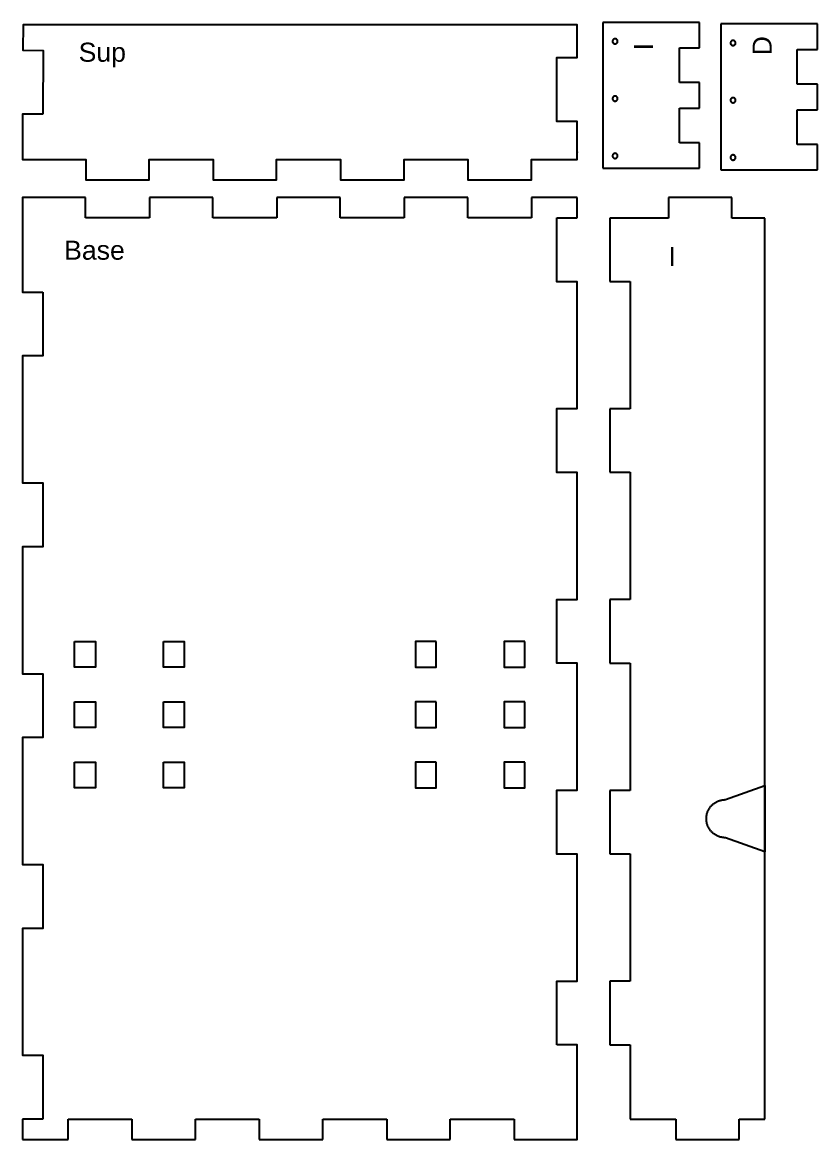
# Model space of a CAD drawing. Header units: millimetres. Extents: x -44 to 1222, y 13 to 894.
# Drawn here: x 596 to 1222, y 13 to 894 of the extents above; entities that cross this region are included whole.
import ezdxf

# ---------------------------------------------------------------- set-up
doc = ezdxf.new("R2010")
doc.units = ezdxf.units.MM
doc.header["$MEASUREMENT"] = 0
for name, color, linetype, true_color in [('Agujeros', 96, 'Continuous', 0x007f00), ('Default', 178, 'Continuous', 0x000000), ('Ident', 7, 'Continuous', 0xffffff), ('Relieves', 5, 'Continuous', 0x0000ff)]:
    doc.layers.add(name, color=color, linetype=linetype, true_color=true_color)

msp = doc.modelspace()

# ---------------------------------------------------------------- linework, layer by layer
at = {"layer": 'Agujeros'}
for points in [[(1062.26, 880.6), (1062.19, 880.6), (1062.12, 880.59), (1062.06, 880.59), (1061.99, 880.58), (1061.92, 880.57), (1061.85, 880.56), (1061.78, 880.54), (1061.71, 880.52), (1061.65, 880.5), (1061.58, 880.48), (1061.52, 880.46), (1061.45, 880.43), (1061.39, 880.4), (1061.33, 880.37), (1061.27, 880.33), (1061.21, 880.3), (1061.15, 880.26), (1061.09, 880.22), (1061.04, 880.18), (1060.98, 880.14), (1060.93, 880.09), (1060.88, 880.04), (1060.83, 880), (1060.78, 879.94), (1060.74, 879.89), (1060.69, 879.84), (1060.65, 879.78), (1060.61, 879.73), (1060.57, 879.67), (1060.54, 879.61), (1060.5, 879.55), (1060.47, 879.49), (1060.44, 879.42), (1060.41, 879.36), (1060.39, 879.3), (1060.37, 879.23), (1060.34, 879.16), (1060.33, 879.1), (1060.31, 879.03), (1060.3, 878.96), (1060.28, 878.89), (1060.28, 878.82), (1060.27, 878.76), (1060.26, 878.69), (1060.26, 878.62), (1060.26, 878.55), (1060.27, 878.48), (1060.27, 878.41), (1060.28, 878.34), (1060.29, 878.27), (1060.3, 878.2), (1060.32, 878.14), (1060.34, 878.07), (1060.35, 878), (1060.38, 877.94), (1060.4, 877.87), (1060.43, 877.81), (1060.46, 877.74), (1060.49, 877.68), (1060.52, 877.62), (1060.55, 877.56), (1060.59, 877.5), (1060.63, 877.44), (1060.67, 877.39), (1060.71, 877.33), (1060.76, 877.28), (1060.81, 877.23), (1060.86, 877.18), (1060.91, 877.13), (1060.96, 877.09), (1061.01, 877.04), (1061.07, 877), (1061.12, 876.96), (1061.18, 876.92), (1061.24, 876.88), (1061.3, 876.85), (1061.36, 876.82), (1061.42, 876.79), (1061.49, 876.76), (1061.55, 876.73), (1061.62, 876.71), (1061.68, 876.69), (1061.75, 876.67), (1061.82, 876.65), (1061.88, 876.64), (1061.95, 876.62), (1062.02, 876.61), (1062.09, 876.61), (1062.16, 876.6), (1062.23, 876.6), (1062.3, 876.6), (1062.37, 876.6), (1062.44, 876.61), (1062.51, 876.61), (1062.57, 876.62), (1062.64, 876.64), (1062.71, 876.65), (1062.78, 876.67), (1062.84, 876.69), (1062.91, 876.71), (1062.98, 876.73), (1063.04, 876.76), (1063.1, 876.79), (1063.17, 876.82), (1063.23, 876.85), (1063.29, 876.88), (1063.35, 876.92), (1063.4, 876.96), (1063.46, 877), (1063.52, 877.04), (1063.57, 877.09), (1063.62, 877.13), (1063.67, 877.18), (1063.72, 877.23), (1063.77, 877.28), (1063.81, 877.33), (1063.85, 877.39), (1063.9, 877.44), (1063.93, 877.5), (1063.97, 877.56), (1064.01, 877.62), (1064.04, 877.68), (1064.07, 877.74), (1064.1, 877.81), (1064.13, 877.87), (1064.15, 877.94), (1064.17, 878), (1064.19, 878.07), (1064.21, 878.14), (1064.22, 878.2), (1064.24, 878.27), (1064.25, 878.34), (1064.25, 878.41), (1064.26, 878.48), (1064.26, 878.55), (1064.26, 878.62), (1064.26, 878.69), (1064.26, 878.76), (1064.25, 878.82), (1064.24, 878.89), (1064.23, 878.96), (1064.22, 879.03), (1064.2, 879.1), (1064.18, 879.16), (1064.16, 879.23), (1064.14, 879.3), (1064.11, 879.36), (1064.08, 879.42), (1064.06, 879.49), (1064.02, 879.55), (1063.99, 879.61), (1063.95, 879.67), (1063.92, 879.73), (1063.87, 879.78), (1063.83, 879.84), (1063.79, 879.89), (1063.74, 879.94), (1063.7, 880), (1063.65, 880.04), (1063.6, 880.09), (1063.54, 880.14), (1063.49, 880.18), (1063.43, 880.22), (1063.38, 880.26), (1063.32, 880.3), (1063.26, 880.33), (1063.2, 880.37), (1063.14, 880.4), (1063.07, 880.43), (1063.01, 880.46), (1062.94, 880.48), (1062.88, 880.5), (1062.81, 880.52), (1062.74, 880.54), (1062.68, 880.56), (1062.61, 880.57), (1062.54, 880.58), (1062.47, 880.59), (1062.4, 880.59), (1062.33, 880.6)], [(1155.18, 879.31), (1155.11, 879.31), (1155.04, 879.31), (1154.98, 879.3), (1154.91, 879.29), (1154.84, 879.28), (1154.77, 879.27), (1154.7, 879.25), (1154.64, 879.23), (1154.57, 879.21), (1154.5, 879.19), (1154.44, 879.17), (1154.37, 879.14), (1154.31, 879.11), (1154.25, 879.08), (1154.19, 879.04), (1154.13, 879.01), (1154.07, 878.97), (1154.01, 878.93), (1153.96, 878.89), (1153.9, 878.85), (1153.85, 878.8), (1153.8, 878.75), (1153.75, 878.71), (1153.7, 878.65), (1153.66, 878.6), (1153.61, 878.55), (1153.57, 878.49), (1153.53, 878.44), (1153.49, 878.38), (1153.46, 878.32), (1153.42, 878.26), (1153.39, 878.2), (1153.36, 878.13), (1153.33, 878.07), (1153.31, 878.01), (1153.29, 877.94), (1153.26, 877.87), (1153.25, 877.81), (1153.23, 877.74), (1153.22, 877.67), (1153.21, 877.6), (1153.2, 877.54), (1153.19, 877.47), (1153.19, 877.4), (1153.18, 877.33), (1153.18, 877.26), (1153.19, 877.19), (1153.19, 877.12), (1153.2, 877.05), (1153.21, 876.98), (1153.22, 876.91), (1153.24, 876.85), (1153.26, 876.78), (1153.27, 876.71), (1153.3, 876.65), (1153.32, 876.58), (1153.35, 876.52), (1153.38, 876.45), (1153.41, 876.39), (1153.44, 876.33), (1153.47, 876.27), (1153.51, 876.21), (1153.55, 876.15), (1153.59, 876.1), (1153.64, 876.04), (1153.68, 875.99), (1153.73, 875.94), (1153.78, 875.89), (1153.83, 875.84), (1153.88, 875.8), (1153.93, 875.75), (1153.99, 875.71), (1154.04, 875.67), (1154.1, 875.63), (1154.16, 875.59), (1154.22, 875.56), (1154.28, 875.53), (1154.34, 875.5), (1154.41, 875.47), (1154.47, 875.44), (1154.54, 875.42), (1154.6, 875.4), (1154.67, 875.38), (1154.74, 875.36), (1154.8, 875.35), (1154.87, 875.33), (1154.94, 875.32), (1155.01, 875.32), (1155.08, 875.31), (1155.15, 875.31), (1155.22, 875.31), (1155.29, 875.31), (1155.36, 875.32), (1155.43, 875.32), (1155.49, 875.33), (1155.56, 875.35), (1155.63, 875.36), (1155.7, 875.38), (1155.77, 875.4), (1155.83, 875.42), (1155.9, 875.44), (1155.96, 875.47), (1156.02, 875.5), (1156.09, 875.53), (1156.15, 875.56), (1156.21, 875.59), (1156.27, 875.63), (1156.33, 875.67), (1156.38, 875.71), (1156.44, 875.75), (1156.49, 875.8), (1156.54, 875.84), (1156.59, 875.89), (1156.64, 875.94), (1156.69, 875.99), (1156.73, 876.04), (1156.77, 876.1), (1156.82, 876.15), (1156.85, 876.21), (1156.89, 876.27), (1156.93, 876.33), (1156.96, 876.39), (1156.99, 876.45), (1157.02, 876.52), (1157.05, 876.58), (1157.07, 876.65), (1157.09, 876.71), (1157.11, 876.78), (1157.13, 876.85), (1157.14, 876.91), (1157.16, 876.98), (1157.17, 877.05), (1157.17, 877.12), (1157.18, 877.19), (1157.18, 877.26), (1157.18, 877.33), (1157.18, 877.4), (1157.18, 877.47), (1157.17, 877.54), (1157.16, 877.6), (1157.15, 877.67), (1157.14, 877.74), (1157.12, 877.81), (1157.1, 877.87), (1157.08, 877.94), (1157.06, 878.01), (1157.03, 878.07), (1157.01, 878.13), (1156.98, 878.2), (1156.94, 878.26), (1156.91, 878.32), (1156.87, 878.38), (1156.84, 878.44), (1156.8, 878.49), (1156.75, 878.55), (1156.71, 878.6), (1156.66, 878.65), (1156.62, 878.71), (1156.57, 878.75), (1156.52, 878.8), (1156.46, 878.85), (1156.41, 878.89), (1156.35, 878.93), (1156.3, 878.97), (1156.24, 879.01), (1156.18, 879.04), (1156.12, 879.08), (1156.06, 879.11), (1155.99, 879.14), (1155.93, 879.17), (1155.86, 879.19), (1155.8, 879.21), (1155.73, 879.23), (1155.66, 879.25), (1155.6, 879.27), (1155.53, 879.28), (1155.46, 879.29), (1155.39, 879.3), (1155.32, 879.31), (1155.25, 879.31)], [(1062.26, 835.47), (1062.19, 835.47), (1062.12, 835.47), (1062.06, 835.46), (1061.99, 835.46), (1061.92, 835.44), (1061.85, 835.43), (1061.78, 835.42), (1061.71, 835.4), (1061.65, 835.38), (1061.58, 835.36), (1061.52, 835.33), (1061.45, 835.3), (1061.39, 835.27), (1061.33, 835.24), (1061.27, 835.21), (1061.21, 835.17), (1061.15, 835.14), (1061.09, 835.1), (1061.04, 835.06), (1060.98, 835.01), (1060.93, 834.97), (1060.88, 834.92), (1060.83, 834.87), (1060.78, 834.82), (1060.74, 834.77), (1060.69, 834.71), (1060.65, 834.66), (1060.61, 834.6), (1060.57, 834.54), (1060.54, 834.48), (1060.5, 834.42), (1060.47, 834.36), (1060.44, 834.3), (1060.41, 834.24), (1060.39, 834.17), (1060.37, 834.11), (1060.34, 834.04), (1060.33, 833.97), (1060.31, 833.91), (1060.3, 833.84), (1060.28, 833.77), (1060.28, 833.7), (1060.27, 833.63), (1060.26, 833.56), (1060.26, 833.49), (1060.26, 833.42), (1060.27, 833.35), (1060.27, 833.28), (1060.28, 833.22), (1060.29, 833.15), (1060.3, 833.08), (1060.32, 833.01), (1060.34, 832.94), (1060.35, 832.88), (1060.38, 832.81), (1060.4, 832.75), (1060.43, 832.68), (1060.46, 832.62), (1060.49, 832.56), (1060.52, 832.49), (1060.55, 832.43), (1060.59, 832.38), (1060.63, 832.32), (1060.67, 832.26), (1060.71, 832.21), (1060.76, 832.16), (1060.81, 832.1), (1060.86, 832.05), (1060.91, 832.01), (1060.96, 831.96), (1061.01, 831.92), (1061.07, 831.87), (1061.12, 831.83), (1061.18, 831.79), (1061.24, 831.76), (1061.3, 831.72), (1061.36, 831.69), (1061.42, 831.66), (1061.49, 831.63), (1061.55, 831.61), (1061.62, 831.58), (1061.68, 831.56), (1061.75, 831.54), (1061.82, 831.53), (1061.88, 831.51), (1061.95, 831.5), (1062.02, 831.49), (1062.09, 831.48), (1062.16, 831.48), (1062.23, 831.47), (1062.3, 831.47), (1062.37, 831.48), (1062.44, 831.48), (1062.51, 831.49), (1062.57, 831.5), (1062.64, 831.51), (1062.71, 831.53), (1062.78, 831.54), (1062.84, 831.56), (1062.91, 831.58), (1062.98, 831.61), (1063.04, 831.63), (1063.1, 831.66), (1063.17, 831.69), (1063.23, 831.72), (1063.29, 831.76), (1063.35, 831.79), (1063.4, 831.83), (1063.46, 831.87), (1063.52, 831.92), (1063.57, 831.96), (1063.62, 832.01), (1063.67, 832.05), (1063.72, 832.1), (1063.77, 832.16), (1063.81, 832.21), (1063.85, 832.26), (1063.9, 832.32), (1063.93, 832.38), (1063.97, 832.43), (1064.01, 832.49), (1064.04, 832.56), (1064.07, 832.62), (1064.1, 832.68), (1064.13, 832.75), (1064.15, 832.81), (1064.17, 832.88), (1064.19, 832.94), (1064.21, 833.01), (1064.22, 833.08), (1064.24, 833.15), (1064.25, 833.22), (1064.25, 833.28), (1064.26, 833.35), (1064.26, 833.42), (1064.26, 833.49), (1064.26, 833.56), (1064.26, 833.63), (1064.25, 833.7), (1064.24, 833.77), (1064.23, 833.84), (1064.22, 833.91), (1064.2, 833.97), (1064.18, 834.04), (1064.16, 834.11), (1064.14, 834.17), (1064.11, 834.24), (1064.08, 834.3), (1064.06, 834.36), (1064.02, 834.42), (1063.99, 834.48), (1063.95, 834.54), (1063.92, 834.6), (1063.87, 834.66), (1063.83, 834.71), (1063.79, 834.77), (1063.74, 834.82), (1063.7, 834.87), (1063.65, 834.92), (1063.6, 834.97), (1063.54, 835.01), (1063.49, 835.06), (1063.43, 835.1), (1063.38, 835.14), (1063.32, 835.17), (1063.26, 835.21), (1063.2, 835.24), (1063.14, 835.27), (1063.07, 835.3), (1063.01, 835.33), (1062.94, 835.36), (1062.88, 835.38), (1062.81, 835.4), (1062.74, 835.42), (1062.68, 835.43), (1062.61, 835.44), (1062.54, 835.46), (1062.47, 835.46), (1062.4, 835.47), (1062.33, 835.47)], [(1155.18, 834.18), (1155.11, 834.18), (1155.04, 834.18), (1154.98, 834.17), (1154.91, 834.17), (1154.84, 834.15), (1154.77, 834.14), (1154.7, 834.13), (1154.64, 834.11), (1154.57, 834.09), (1154.5, 834.07), (1154.44, 834.04), (1154.37, 834.01), (1154.31, 833.98), (1154.25, 833.95), (1154.19, 833.92), (1154.13, 833.88), (1154.07, 833.85), (1154.01, 833.81), (1153.96, 833.77), (1153.9, 833.72), (1153.85, 833.68), (1153.8, 833.63), (1153.75, 833.58), (1153.7, 833.53), (1153.66, 833.48), (1153.61, 833.42), (1153.57, 833.37), (1153.53, 833.31), (1153.49, 833.25), (1153.46, 833.19), (1153.42, 833.13), (1153.39, 833.07), (1153.36, 833.01), (1153.33, 832.95), (1153.31, 832.88), (1153.29, 832.82), (1153.26, 832.75), (1153.25, 832.68), (1153.23, 832.62), (1153.22, 832.55), (1153.21, 832.48), (1153.2, 832.41), (1153.19, 832.34), (1153.19, 832.27), (1153.18, 832.2), (1153.18, 832.13), (1153.19, 832.06), (1153.19, 831.99), (1153.2, 831.93), (1153.21, 831.86), (1153.22, 831.79), (1153.24, 831.72), (1153.26, 831.65), (1153.27, 831.59), (1153.3, 831.52), (1153.32, 831.46), (1153.35, 831.39), (1153.38, 831.33), (1153.41, 831.27), (1153.44, 831.2), (1153.47, 831.15), (1153.51, 831.09), (1153.55, 831.03), (1153.59, 830.97), (1153.64, 830.92), (1153.68, 830.87), (1153.73, 830.81), (1153.78, 830.76), (1153.83, 830.72), (1153.88, 830.67), (1153.93, 830.63), (1153.99, 830.58), (1154.04, 830.54), (1154.1, 830.5), (1154.16, 830.47), (1154.22, 830.43), (1154.28, 830.4), (1154.34, 830.37), (1154.41, 830.34), (1154.47, 830.32), (1154.54, 830.29), (1154.6, 830.27), (1154.67, 830.25), (1154.74, 830.24), (1154.8, 830.22), (1154.87, 830.21), (1154.94, 830.2), (1155.01, 830.19), (1155.08, 830.19), (1155.15, 830.19), (1155.22, 830.19), (1155.29, 830.19), (1155.36, 830.19), (1155.43, 830.2), (1155.49, 830.21), (1155.56, 830.22), (1155.63, 830.24), (1155.7, 830.25), (1155.77, 830.27), (1155.83, 830.29), (1155.9, 830.32), (1155.96, 830.34), (1156.02, 830.37), (1156.09, 830.4), (1156.15, 830.43), (1156.21, 830.47), (1156.27, 830.5), (1156.33, 830.54), (1156.38, 830.58), (1156.44, 830.63), (1156.49, 830.67), (1156.54, 830.72), (1156.59, 830.76), (1156.64, 830.81), (1156.69, 830.87), (1156.73, 830.92), (1156.77, 830.97), (1156.82, 831.03), (1156.85, 831.09), (1156.89, 831.15), (1156.93, 831.2), (1156.96, 831.27), (1156.99, 831.33), (1157.02, 831.39), (1157.05, 831.46), (1157.07, 831.52), (1157.09, 831.59), (1157.11, 831.65), (1157.13, 831.72), (1157.14, 831.79), (1157.16, 831.86), (1157.17, 831.93), (1157.17, 831.99), (1157.18, 832.06), (1157.18, 832.13), (1157.18, 832.2), (1157.18, 832.27), (1157.18, 832.34), (1157.17, 832.41), (1157.16, 832.48), (1157.15, 832.55), (1157.14, 832.62), (1157.12, 832.68), (1157.1, 832.75), (1157.08, 832.82), (1157.06, 832.88), (1157.03, 832.95), (1157.01, 833.01), (1156.98, 833.07), (1156.94, 833.13), (1156.91, 833.19), (1156.87, 833.25), (1156.84, 833.31), (1156.8, 833.37), (1156.75, 833.42), (1156.71, 833.48), (1156.66, 833.53), (1156.62, 833.58), (1156.57, 833.63), (1156.52, 833.68), (1156.46, 833.72), (1156.41, 833.77), (1156.35, 833.81), (1156.3, 833.85), (1156.24, 833.88), (1156.18, 833.92), (1156.12, 833.95), (1156.06, 833.98), (1155.99, 834.01), (1155.93, 834.04), (1155.86, 834.07), (1155.8, 834.09), (1155.73, 834.11), (1155.66, 834.13), (1155.6, 834.14), (1155.53, 834.15), (1155.46, 834.17), (1155.39, 834.17), (1155.32, 834.18), (1155.25, 834.18)], [(1062.26, 790.35), (1062.19, 790.35), (1062.12, 790.34), (1062.06, 790.34), (1061.99, 790.33), (1061.92, 790.32), (1061.85, 790.31), (1061.78, 790.29), (1061.71, 790.27), (1061.65, 790.25), (1061.58, 790.23), (1061.52, 790.21), (1061.45, 790.18), (1061.39, 790.15), (1061.33, 790.12), (1061.27, 790.08), (1061.21, 790.05), (1061.15, 790.01), (1061.09, 789.97), (1061.04, 789.93), (1060.98, 789.89), (1060.93, 789.84), (1060.88, 789.79), (1060.83, 789.75), (1060.78, 789.69), (1060.74, 789.64), (1060.69, 789.59), (1060.65, 789.53), (1060.61, 789.48), (1060.57, 789.42), (1060.54, 789.36), (1060.5, 789.3), (1060.47, 789.24), (1060.44, 789.17), (1060.41, 789.11), (1060.39, 789.05), (1060.37, 788.98), (1060.34, 788.91), (1060.33, 788.85), (1060.31, 788.78), (1060.3, 788.71), (1060.28, 788.64), (1060.28, 788.57), (1060.27, 788.51), (1060.26, 788.44), (1060.26, 788.37), (1060.26, 788.3), (1060.27, 788.23), (1060.27, 788.16), (1060.28, 788.09), (1060.29, 788.02), (1060.3, 787.95), (1060.32, 787.89), (1060.34, 787.82), (1060.35, 787.75), (1060.38, 787.69), (1060.4, 787.62), (1060.43, 787.56), (1060.46, 787.49), (1060.49, 787.43), (1060.52, 787.37), (1060.55, 787.31), (1060.59, 787.25), (1060.63, 787.19), (1060.67, 787.14), (1060.71, 787.08), (1060.76, 787.03), (1060.81, 786.98), (1060.86, 786.93), (1060.91, 786.88), (1060.96, 786.84), (1061.01, 786.79), (1061.07, 786.75), (1061.12, 786.71), (1061.18, 786.67), (1061.24, 786.63), (1061.3, 786.6), (1061.36, 786.57), (1061.42, 786.54), (1061.49, 786.51), (1061.55, 786.48), (1061.62, 786.46), (1061.68, 786.44), (1061.75, 786.42), (1061.82, 786.4), (1061.88, 786.39), (1061.95, 786.37), (1062.02, 786.36), (1062.09, 786.36), (1062.16, 786.35), (1062.23, 786.35), (1062.3, 786.35), (1062.37, 786.35), (1062.44, 786.36), (1062.51, 786.36), (1062.57, 786.37), (1062.64, 786.39), (1062.71, 786.4), (1062.78, 786.42), (1062.84, 786.44), (1062.91, 786.46), (1062.98, 786.48), (1063.04, 786.51), (1063.1, 786.54), (1063.17, 786.57), (1063.23, 786.6), (1063.29, 786.63), (1063.35, 786.67), (1063.4, 786.71), (1063.46, 786.75), (1063.52, 786.79), (1063.57, 786.84), (1063.62, 786.88), (1063.67, 786.93), (1063.72, 786.98), (1063.77, 787.03), (1063.81, 787.08), (1063.85, 787.14), (1063.9, 787.19), (1063.93, 787.25), (1063.97, 787.31), (1064.01, 787.37), (1064.04, 787.43), (1064.07, 787.49), (1064.1, 787.56), (1064.13, 787.62), (1064.15, 787.69), (1064.17, 787.75), (1064.19, 787.82), (1064.21, 787.89), (1064.22, 787.95), (1064.24, 788.02), (1064.25, 788.09), (1064.25, 788.16), (1064.26, 788.23), (1064.26, 788.3), (1064.26, 788.37), (1064.26, 788.44), (1064.26, 788.51), (1064.25, 788.57), (1064.24, 788.64), (1064.23, 788.71), (1064.22, 788.78), (1064.2, 788.85), (1064.18, 788.91), (1064.16, 788.98), (1064.14, 789.05), (1064.11, 789.11), (1064.08, 789.17), (1064.06, 789.24), (1064.02, 789.3), (1063.99, 789.36), (1063.95, 789.42), (1063.92, 789.48), (1063.87, 789.53), (1063.83, 789.59), (1063.79, 789.64), (1063.74, 789.69), (1063.7, 789.75), (1063.65, 789.79), (1063.6, 789.84), (1063.54, 789.89), (1063.49, 789.93), (1063.43, 789.97), (1063.38, 790.01), (1063.32, 790.05), (1063.26, 790.08), (1063.2, 790.12), (1063.14, 790.15), (1063.07, 790.18), (1063.01, 790.21), (1062.94, 790.23), (1062.88, 790.25), (1062.81, 790.27), (1062.74, 790.29), (1062.68, 790.31), (1062.61, 790.32), (1062.54, 790.33), (1062.47, 790.34), (1062.4, 790.34), (1062.33, 790.35)], [(1155.18, 789.06), (1155.11, 789.06), (1155.04, 789.06), (1154.98, 789.05), (1154.91, 789.04), (1154.84, 789.03), (1154.77, 789.02), (1154.7, 789), (1154.64, 788.98), (1154.57, 788.96), (1154.5, 788.94), (1154.44, 788.92), (1154.37, 788.89), (1154.31, 788.86), (1154.25, 788.83), (1154.19, 788.79), (1154.13, 788.76), (1154.07, 788.72), (1154.01, 788.68), (1153.96, 788.64), (1153.9, 788.6), (1153.85, 788.55), (1153.8, 788.5), (1153.75, 788.46), (1153.7, 788.4), (1153.66, 788.35), (1153.61, 788.3), (1153.57, 788.24), (1153.53, 788.19), (1153.49, 788.13), (1153.46, 788.07), (1153.42, 788.01), (1153.39, 787.95), (1153.36, 787.88), (1153.33, 787.82), (1153.31, 787.76), (1153.29, 787.69), (1153.26, 787.62), (1153.25, 787.56), (1153.23, 787.49), (1153.22, 787.42), (1153.21, 787.35), (1153.2, 787.29), (1153.19, 787.22), (1153.19, 787.15), (1153.18, 787.08), (1153.18, 787.01), (1153.19, 786.94), (1153.19, 786.87), (1153.2, 786.8), (1153.21, 786.73), (1153.22, 786.66), (1153.24, 786.6), (1153.26, 786.53), (1153.27, 786.46), (1153.3, 786.4), (1153.32, 786.33), (1153.35, 786.27), (1153.38, 786.2), (1153.41, 786.14), (1153.44, 786.08), (1153.47, 786.02), (1153.51, 785.96), (1153.55, 785.9), (1153.59, 785.85), (1153.64, 785.79), (1153.68, 785.74), (1153.73, 785.69), (1153.78, 785.64), (1153.83, 785.59), (1153.88, 785.55), (1153.93, 785.5), (1153.99, 785.46), (1154.04, 785.42), (1154.1, 785.38), (1154.16, 785.34), (1154.22, 785.31), (1154.28, 785.28), (1154.34, 785.25), (1154.41, 785.22), (1154.47, 785.19), (1154.54, 785.17), (1154.6, 785.15), (1154.67, 785.13), (1154.74, 785.11), (1154.8, 785.1), (1154.87, 785.08), (1154.94, 785.07), (1155.01, 785.07), (1155.08, 785.06), (1155.15, 785.06), (1155.22, 785.06), (1155.29, 785.06), (1155.36, 785.07), (1155.43, 785.07), (1155.49, 785.08), (1155.56, 785.1), (1155.63, 785.11), (1155.7, 785.13), (1155.77, 785.15), (1155.83, 785.17), (1155.9, 785.19), (1155.96, 785.22), (1156.02, 785.25), (1156.09, 785.28), (1156.15, 785.31), (1156.21, 785.34), (1156.27, 785.38), (1156.33, 785.42), (1156.38, 785.46), (1156.44, 785.5), (1156.49, 785.55), (1156.54, 785.59), (1156.59, 785.64), (1156.64, 785.69), (1156.69, 785.74), (1156.73, 785.79), (1156.77, 785.85), (1156.82, 785.9), (1156.85, 785.96), (1156.89, 786.02), (1156.93, 786.08), (1156.96, 786.14), (1156.99, 786.2), (1157.02, 786.27), (1157.05, 786.33), (1157.07, 786.4), (1157.09, 786.46), (1157.11, 786.53), (1157.13, 786.6), (1157.14, 786.66), (1157.16, 786.73), (1157.17, 786.8), (1157.17, 786.87), (1157.18, 786.94), (1157.18, 787.01), (1157.18, 787.08), (1157.18, 787.15), (1157.18, 787.22), (1157.17, 787.29), (1157.16, 787.35), (1157.15, 787.42), (1157.14, 787.49), (1157.12, 787.56), (1157.1, 787.62), (1157.08, 787.69), (1157.06, 787.76), (1157.03, 787.82), (1157.01, 787.88), (1156.98, 787.95), (1156.94, 788.01), (1156.91, 788.07), (1156.87, 788.13), (1156.84, 788.19), (1156.8, 788.24), (1156.75, 788.3), (1156.71, 788.35), (1156.66, 788.4), (1156.62, 788.46), (1156.57, 788.5), (1156.52, 788.55), (1156.46, 788.6), (1156.41, 788.64), (1156.35, 788.68), (1156.3, 788.72), (1156.24, 788.76), (1156.18, 788.79), (1156.12, 788.83), (1156.06, 788.86), (1155.99, 788.89), (1155.93, 788.92), (1155.86, 788.94), (1155.8, 788.96), (1155.73, 788.98), (1155.66, 789), (1155.6, 789.02), (1155.53, 789.03), (1155.46, 789.04), (1155.39, 789.05), (1155.32, 789.06), (1155.25, 789.06)], [(636.69, 405.84), (652.99, 405.84), (652.99, 385.54), (636.69, 385.54)], [(706.69, 405.84), (722.99, 405.84), (722.99, 385.54), (706.69, 385.54)], [(921.32, 405.84), (905.02, 405.84), (905.02, 385.54), (921.32, 385.54)], [(991.32, 405.84), (975.02, 405.84), (975.02, 385.54), (991.32, 385.54)], [(636.69, 358.34), (652.99, 358.34), (652.99, 338.04), (636.69, 338.04)], [(706.69, 358.34), (722.99, 358.34), (722.99, 338.04), (706.69, 338.04)], [(921.32, 358.34), (905.02, 358.34), (905.02, 338.04), (921.32, 338.04)], [(991.32, 358.34), (975.02, 358.34), (975.02, 338.04), (991.32, 338.04)], [(636.69, 310.84), (652.99, 310.84), (652.99, 290.54), (636.69, 290.54)], [(706.69, 310.84), (722.99, 310.84), (722.99, 290.54), (706.69, 290.54)], [(921.32, 310.84), (905.02, 310.84), (905.02, 290.54), (921.32, 290.54)], [(991.32, 310.84), (975.02, 310.84), (975.02, 290.54), (991.32, 290.54)]]:
    msp.add_lwpolyline(points, close=True, dxfattribs=at)
at = {"layer": 'Default'}
msp.add_lwpolyline([(611.7, 821.1), (595.7, 821.19), (595.51, 785.49), (645.46, 785.49), (645.46, 769.49), (695.46, 769.49), (695.46, 785.49), (745.76, 785.49), (745.76, 769.49), (795.76, 769.49), (795.76, 785.49), (846.06, 785.49), (846.06, 769.49), (896.06, 769.49), (896.06, 785.49), (946.36, 785.49), (946.36, 769.49), (996.36, 769.49), (996.36, 785.49), (1032.51, 785.49), (1032.51, 815.49), (1016.51, 815.49), (1016.51, 865.79), (1032.51, 865.79), (1032.51, 891.49), (596.13, 891.49), (595.97, 871.49), (611.97, 871.4)], close=True, dxfattribs=at)
for points in [[(1052.76, 893.52), (1052.76, 778.52)], [(1112.89, 893.52), (1052.76, 893.52)], [(1128.89, 893.52), (1112.89, 893.52)], [(1128.89, 873.52), (1128.89, 893.52)], [(1145.68, 892.23), (1145.68, 777.23)], [(1205.81, 892.23), (1145.68, 892.23)], [(1221.81, 892.23), (1205.81, 892.23)], [(1221.81, 872.23), (1221.81, 892.23)], [(1112.89, 846.02), (1112.89, 873.52)], [(1112.89, 873.52), (1128.89, 873.52)], [(1205.81, 844.73), (1205.81, 872.23)], [(1205.81, 872.23), (1221.81, 872.23)], [(1128.89, 846.02), (1112.89, 846.02)], [(1128.89, 826.02), (1128.89, 846.02)], [(1221.81, 844.73), (1205.81, 844.73)], [(1221.81, 824.73), (1221.81, 844.73)], [(1112.89, 798.52), (1112.89, 826.02)], [(1112.89, 826.02), (1128.89, 826.02)], [(1205.81, 797.23), (1205.81, 824.73)], [(1205.81, 824.73), (1221.81, 824.73)], [(1128.89, 798.52), (1112.89, 798.52)], [(1128.89, 778.52), (1128.89, 798.52)], [(1221.81, 797.23), (1205.81, 797.23)], [(1221.81, 777.23), (1221.81, 797.23)], [(1032.51, 791.6), (1032.51, 790.95)], [(1052.76, 778.52), (1112.89, 778.52)], [(1112.89, 778.52), (1128.89, 778.52)], [(1145.68, 777.23), (1205.81, 777.23)], [(1205.81, 777.23), (1221.81, 777.23)], [(611.51, 755.49), (595.51, 755.49), (595.51, 680.99), (611.51, 680.99)], [(645.31, 755.49), (611.51, 755.49)], [(645.31, 739.49), (645.31, 755.49)], [(745.61, 755.49), (695.61, 755.49)], [(695.61, 755.49), (695.61, 739.49)], [(745.61, 739.49), (745.61, 755.49)], [(845.91, 755.49), (795.91, 755.49)], [(795.91, 755.49), (795.91, 739.49)], [(845.91, 739.49), (845.91, 755.49)], [(946.21, 755.49), (896.21, 755.49)], [(896.21, 755.49), (896.21, 739.49)], [(946.21, 739.49), (946.21, 755.49)], [(1032.51, 755.49), (996.51, 755.49)], [(996.51, 755.49), (996.51, 739.49)], [(1032.51, 739.49), (1032.51, 755.49)], [(1154.31, 755.49), (1104.31, 755.49)], [(1104.31, 755.49), (1104.31, 739.34)], [(1154.31, 739.34), (1154.31, 755.49)], [(695.61, 739.49), (645.31, 739.49)], [(795.91, 739.49), (745.61, 739.49)], [(896.21, 739.49), (845.91, 739.49)], [(996.51, 739.49), (946.21, 739.49)], [(1016.51, 87.99), (1016.51, 138.29), (1032.51, 138.29), (1032.51, 238.29), (1016.51, 238.29), (1016.51, 288.59), (1032.51, 288.59), (1032.51, 388.59), (1016.51, 388.59), (1016.51, 438.89), (1032.51, 438.89), (1032.51, 538.89), (1016.51, 538.89), (1016.51, 589.19), (1032.51, 589.19), (1032.51, 689.19), (1016.51, 689.19), (1016.51, 739.49)], [(1016.51, 739.49), (1032.51, 739.49)], [(1074.16, 739.34), (1058.16, 739.34)], [(1058.16, 739.34), (1058.16, 689.34)], [(1104.31, 739.34), (1074.16, 739.34)], [(1180.16, 739.34), (1154.31, 739.34)], [(1180.16, 29.49), (1180.16, 739.34)], [(1058.16, 689.34), (1074.16, 689.34)], [(1074.16, 689.34), (1074.16, 589.04)], [(611.51, 680.99), (611.51, 630.69), (595.51, 630.69), (595.51, 530.69), (611.51, 530.69), (611.51, 480.39), (595.51, 480.39), (595.51, 380.39), (611.51, 380.39), (611.51, 330.09), (595.51, 330.09), (595.51, 230.09), (611.51, 230.09), (611.51, 179.79), (595.51, 179.79), (595.51, 79.79), (611.51, 79.79), (611.51, 29.49)], [(1074.16, 589.04), (1058.16, 589.04)], [(1058.16, 589.04), (1058.16, 539.04)], [(1058.16, 539.04), (1074.16, 539.04)], [(1074.16, 539.04), (1074.16, 438.74)], [(1074.16, 438.74), (1058.16, 438.74)], [(1058.16, 438.74), (1058.16, 388.74)], [(1058.16, 388.74), (1074.16, 388.74)], [(1074.16, 388.74), (1074.16, 288.44)], [(1074.16, 288.44), (1058.16, 288.44)], [(1058.16, 288.44), (1058.16, 238.44)], [(1058.16, 238.44), (1074.16, 238.44)], [(1074.16, 238.44), (1074.16, 138.14)], [(1074.16, 138.14), (1058.16, 138.14)], [(1058.16, 138.14), (1058.16, 88.14)], [(1058.16, 88.14), (1074.16, 88.14)], [(1074.16, 88.14), (1074.16, 29.49)], [(1016.51, 13.49), (1032.51, 13.49), (1032.51, 87.99), (1016.51, 87.99)], [(611.51, 29.49), (595.51, 29.49)], [(595.51, 29.49), (595.51, 13.49)], [(631.51, 13.49), (631.51, 29.49)], [(631.51, 29.49), (681.81, 29.49)], [(681.81, 29.49), (681.81, 13.49)], [(731.81, 13.49), (731.81, 29.49)], [(731.81, 29.49), (782.11, 29.49)], [(782.11, 29.49), (782.11, 13.49)], [(832.11, 13.49), (832.11, 29.49)], [(832.11, 29.49), (882.41, 29.49)], [(882.41, 29.49), (882.41, 13.49)], [(932.41, 13.49), (932.41, 29.49)], [(932.41, 29.49), (982.71, 29.49)], [(982.71, 29.49), (982.71, 13.49)], [(1074.16, 29.49), (1110.01, 29.49)], [(1110.01, 29.49), (1110.01, 13.34)], [(1160.01, 13.34), (1160.01, 29.49)], [(1160.01, 29.49), (1180.16, 29.49)], [(595.51, 13.49), (631.51, 13.49)], [(681.81, 13.49), (731.81, 13.49)], [(782.11, 13.49), (832.11, 13.49)], [(882.41, 13.49), (932.41, 13.49)], [(982.71, 13.49), (1016.51, 13.49)], [(1110.01, 13.34), (1160.01, 13.34)]]:
    msp.add_lwpolyline(points, dxfattribs=at)
at = {"layer": 'Relieves'}
for points in [[(1149.22, 281.19), (1180.16, 292.41)], [(1180.16, 292.41), (1180.16, 239.97)], [(1149.22, 251.19), (1148.7, 251.2), (1148.18, 251.22), (1147.67, 251.26), (1147.15, 251.32), (1146.64, 251.4), (1146.13, 251.5), (1145.62, 251.61), (1145.12, 251.74), (1144.62, 251.89), (1144.13, 252.06), (1143.64, 252.24), (1143.16, 252.44), (1142.69, 252.66), (1142.23, 252.89), (1141.77, 253.14), (1141.32, 253.4), (1140.89, 253.68), (1140.46, 253.97), (1140.04, 254.28), (1139.63, 254.6), (1139.24, 254.94), (1138.86, 255.29), (1138.48, 255.65), (1138.13, 256.03), (1137.78, 256.42), (1137.45, 256.82), (1137.13, 257.23), (1136.83, 257.65), (1136.54, 258.08), (1136.27, 258.52), (1136.01, 258.97), (1135.77, 259.43), (1135.54, 259.9), (1135.33, 260.37), (1135.14, 260.86), (1134.96, 261.35), (1134.81, 261.84), (1134.66, 262.34), (1134.54, 262.84), (1134.43, 263.35), (1134.34, 263.86), (1134.27, 264.38), (1134.22, 264.89), (1134.18, 265.41), (1134.16, 265.93), (1134.16, 266.45), (1134.18, 266.97), (1134.22, 267.49), (1134.27, 268), (1134.34, 268.52), (1134.43, 269.03), (1134.54, 269.54), (1134.66, 270.04), (1134.81, 270.54), (1134.96, 271.03), (1135.14, 271.52), (1135.33, 272), (1135.54, 272.48), (1135.77, 272.95), (1136.01, 273.41), (1136.27, 273.86), (1136.54, 274.3), (1136.83, 274.73), (1137.13, 275.15), (1137.45, 275.56), (1137.78, 275.96), (1138.13, 276.35), (1138.48, 276.73), (1138.86, 277.09), (1139.24, 277.44), (1139.63, 277.77), (1140.04, 278.1), (1140.46, 278.41), (1140.89, 278.7), (1141.32, 278.98), (1141.77, 279.24), (1142.23, 279.49), (1142.69, 279.72), (1143.16, 279.94), (1143.64, 280.14), (1144.13, 280.32), (1144.62, 280.49), (1145.12, 280.63), (1145.62, 280.77), (1146.13, 280.88), (1146.64, 280.98), (1147.15, 281.05), (1147.67, 281.11), (1148.18, 281.16), (1148.7, 281.18), (1149.22, 281.19)], [(1180.16, 239.97), (1149.22, 251.19)]]:
    msp.add_lwpolyline(points, dxfattribs=at)

# ---------------------------------------------------------------- texts
at = {"layer": 'Ident', "char_height": 15, "attachment_point": 7, "rotation": 90, "line_spacing_factor": 0.963855}
for s, insert, width in [('\\fArial;D', (1185.58, 867.54), 27.9217), ('\\fArial;I', (1092.09, 871.47), 17.0783)]:
    msp.add_mtext(s, dxfattribs=dict(at, insert=insert, width=width))
at = {"layer": 'Ident', "char_height": 15, "attachment_point": 7, "line_spacing_factor": 0.963855}
for s, insert, width in [('\\fArial;Sup', (639.83, 857.96), 51.7771), ('\\fArial;Base', (628.42, 706.32), 61.988), ('\\fArial;I', (1104.31, 701.67), 17.0783)]:
    msp.add_mtext(s, dxfattribs=dict(at, insert=insert, width=width))

doc.saveas('drawing.dxf')
